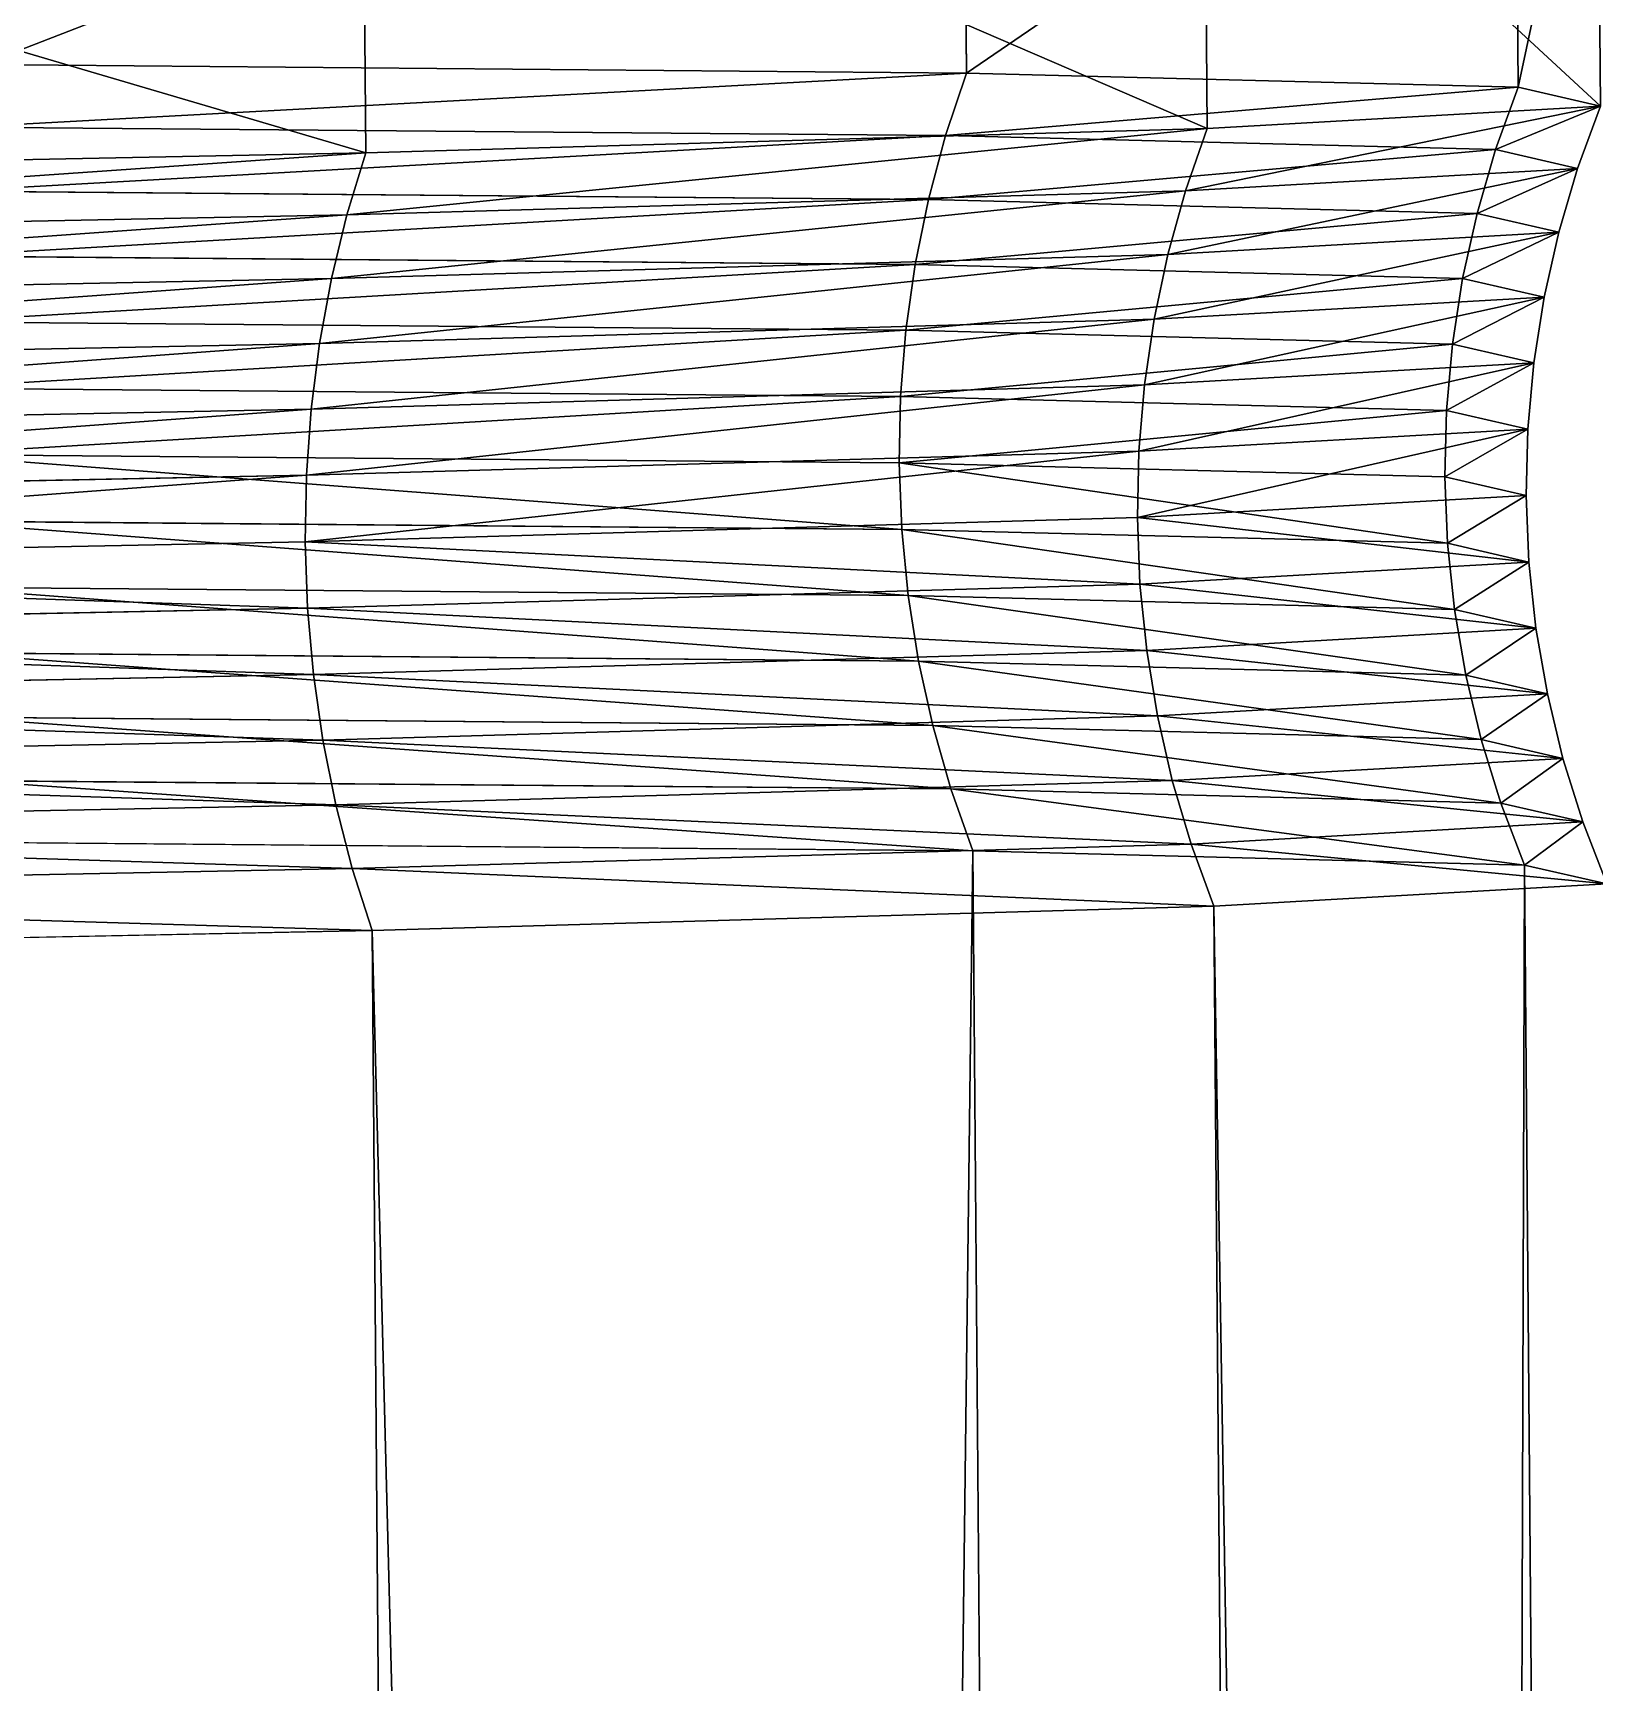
# Model space of a CAD drawing. Header units: millimetres. Extents: x 881.5 to 917.9, y -891.1 to -825.8.
# Drawn here: x 897.432 to 899.439, y -829.967 to -827.846 of the extents above; entities that cross this region are included whole.
import ezdxf

# ---------------------------------------------------------------- set-up
doc = ezdxf.new("R2010")
doc.units = ezdxf.units.MM
doc.layers.get('0').update_dxf_attribs({"true_color": 0xff5454})

msp = doc.modelspace()

# ---------------------------------------------------------------- linework, layer by layer
at = {"extrusion": (-0.008242, 0.999909, 0.010713)}
for p, q in [((898.6321, -827.8977, -3.1387), (898.628, -827.3978, -3.1334)), ((899.3416, -827.9159, -0.899), (899.3375, -827.4159, -0.8936)), ((898.9418, -827.9689, 3.7423), (898.9377, -827.4689, 3.7476)), ((897.8598, -828.0001, 5.8275), (897.8557, -827.5002, 5.8329)), ((898.6321, -827.8977, -3.1387), (897.3671, -827.8869, -5.1185)), ((898.6053, -827.978, -3.1267), (898.6321, -827.8977, -3.1387)), ((899.3416, -827.9159, -0.899), (898.6321, -827.8977, -3.1387)), ((899.3124, -827.9961, -0.8946), (899.3416, -827.9159, -0.899)), ((899.4472, -827.9401, 1.448), (899.3416, -827.9159, -0.899)), ((898.9418, -827.9689, 3.7423), (899.4472, -827.9401, 1.448)), ((899.4177, -828.0203, 1.4445), (899.4472, -827.9401, 1.448)), ((898.6053, -827.978, -3.1267), (897.3446, -827.9673, -5.0999)), ((897.8598, -828.0001, 5.8275), (898.9418, -827.9689, 3.7423)), ((898.5834, -828.0601, -3.117), (898.6053, -827.978, -3.1267)), ((899.3124, -827.9961, -0.8946), (898.6053, -827.978, -3.1267)), ((898.914, -828.049, 3.7311), (898.9418, -827.9689, 3.7423)), ((899.2886, -828.0782, -0.8911), (899.3124, -827.9961, -0.8946)), ((899.4177, -828.0203, 1.4445), (899.3124, -827.9961, -0.8946)), ((896.2749, -828.0318, 7.5616), (897.8598, -828.0001, 5.8275)), ((897.8357, -828.0801, 5.8093), (897.8598, -828.0001, 5.8275)), ((898.914, -828.049, 3.7311), (899.4177, -828.0203, 1.4445)), ((899.3936, -828.1023, 1.4415), (899.4177, -828.0203, 1.4445)), ((898.5834, -828.0601, -3.117), (897.3262, -828.0494, -5.0847)), ((897.8357, -828.0801, 5.8093), (898.914, -828.049, 3.7311)), ((898.5664, -828.1436, -3.1097), (898.5834, -828.0601, -3.117)), ((899.2886, -828.0782, -0.8911), (898.5834, -828.0601, -3.117)), ((898.8912, -828.1309, 3.7217), (898.914, -828.049, 3.7311)), ((896.2561, -828.1117, 7.5376), (897.8357, -828.0801, 5.8093)), ((897.8159, -828.1619, 5.7942), (897.8357, -828.0801, 5.8093)), ((899.27, -828.1616, -0.8886), (899.2886, -828.0782, -0.8911)), ((899.3936, -828.1023, 1.4415), (899.2886, -828.0782, -0.8911)), ((898.8912, -828.1309, 3.7217), (899.3936, -828.1023, 1.4415)), ((899.3748, -828.1857, 1.4389), (899.3936, -828.1023, 1.4415)), ((898.5664, -828.1436, -3.1097), (897.3119, -828.1329, -5.073)), ((897.8159, -828.1619, 5.7942), (898.8912, -828.1309, 3.7217)), ((898.5544, -828.2282, -3.1046), (898.5664, -828.1436, -3.1097)), ((899.27, -828.1616, -0.8886), (898.5664, -828.1436, -3.1097)), ((898.8736, -828.2142, 3.7142), (898.8912, -828.1309, 3.7217)), ((896.2407, -828.1934, 7.5176), (897.8159, -828.1619, 5.7942)), ((897.8006, -828.2452, 5.7821), (897.8159, -828.1619, 5.7942)), ((899.2569, -828.2461, -0.887), (899.27, -828.1616, -0.8886)), ((899.3748, -828.1857, 1.4389), (899.27, -828.1616, -0.8886)), ((898.8736, -828.2142, 3.7142), (899.3748, -828.1857, 1.4389)), ((899.3615, -828.2702, 1.4368), (899.3748, -828.1857, 1.4389)), ((898.5544, -828.2282, -3.1046), (897.3019, -828.2175, -5.0649)), ((897.8006, -828.2452, 5.7821), (898.8736, -828.2142, 3.7142)), ((898.5475, -828.3134, -3.102), (898.5544, -828.2282, -3.1046)), ((899.2569, -828.2461, -0.887), (898.5544, -828.2282, -3.1046)), ((898.8611, -828.2986, 3.7085), (898.8736, -828.2142, 3.7142)), ((896.2288, -828.2766, 7.5018), (897.8006, -828.2452, 5.7821)), ((897.7898, -828.3296, 5.7732), (897.8006, -828.2452, 5.7821)), ((899.2493, -828.3313, -0.8864), (899.2569, -828.2461, -0.887)), ((899.3615, -828.2702, 1.4368), (899.2569, -828.2461, -0.887)), ((898.8611, -828.2986, 3.7085), (899.3615, -828.2702, 1.4368)), ((899.3538, -828.3553, 1.4352), (899.3615, -828.2702, 1.4368)), ((898.5475, -828.3134, -3.102), (897.2962, -828.3027, -5.0604)), ((897.7898, -828.3296, 5.7732), (898.8611, -828.2986, 3.7085)), ((898.5457, -828.3989, -3.1017), (898.5475, -828.3134, -3.102)), ((899.2493, -828.3313, -0.8864), (898.5475, -828.3134, -3.102)), ((898.8539, -828.3838, 3.7047), (898.8611, -828.2986, 3.7085)), ((896.2205, -828.3609, 7.4902), (897.7898, -828.3296, 5.7732)), ((897.7836, -828.4147, 5.7674), (897.7898, -828.3296, 5.7732)), ((899.2473, -828.4168, -0.8869), (899.2493, -828.3313, -0.8864)), ((899.3538, -828.3553, 1.4352), (899.2493, -828.3313, -0.8864)), ((898.8539, -828.3838, 3.7047), (899.3538, -828.3553, 1.4352)), ((899.3517, -828.4408, 1.434), (899.3538, -828.3553, 1.4352)), ((898.5457, -828.3989, -3.1017), (897.2947, -828.3882, -5.0595)), ((897.7836, -828.4147, 5.7674), (898.8539, -828.3838, 3.7047)), ((899.2473, -828.4168, -0.8869), (898.5457, -828.3989, -3.1017)), ((898.5489, -828.4843, -3.1038), (898.5457, -828.3989, -3.1017)), ((898.8519, -828.4692, 3.7028), (898.8539, -828.3838, 3.7047)), ((896.2158, -828.446, 7.4828), (897.7836, -828.4147, 5.7674)), ((897.782, -828.5002, 5.7649), (897.7836, -828.4147, 5.7674)), ((899.3517, -828.4408, 1.434), (899.2473, -828.4168, -0.8869)), ((899.2507, -828.5022, -0.8883), (899.2473, -828.4168, -0.8869)), ((898.8519, -828.4692, 3.7028), (899.3517, -828.4408, 1.434)), ((899.3552, -828.5263, 1.4333), (899.3517, -828.4408, 1.434)), ((898.5489, -828.4843, -3.1038), (897.2976, -828.4736, -5.0622)), ((897.782, -828.5002, 5.7649), (898.8519, -828.4692, 3.7028)), ((899.2507, -828.5022, -0.8883), (898.5489, -828.4843, -3.1038)), ((898.5572, -828.5693, -3.1083), (898.5489, -828.4843, -3.1038)), ((898.8553, -828.5547, 3.7029), (898.8519, -828.4692, 3.7028)), ((896.2147, -828.5314, 7.4797), (897.782, -828.5002, 5.7649)), ((897.785, -828.5856, 5.7656), (897.782, -828.5002, 5.7649)), ((899.3552, -828.5263, 1.4333), (899.2507, -828.5022, -0.8883)), ((899.2597, -828.5873, -0.8907), (899.2507, -828.5022, -0.8883)), ((898.8553, -828.5547, 3.7029), (899.3552, -828.5263, 1.4333)), ((899.3643, -828.6113, 1.4332), (899.3552, -828.5263, 1.4333)), ((898.5572, -828.5693, -3.1083), (897.3047, -828.5586, -5.0686)), ((897.785, -828.5856, 5.7656), (898.8553, -828.5547, 3.7029)), ((899.2597, -828.5873, -0.8907), (898.5572, -828.5693, -3.1083)), ((898.5706, -828.6535, -3.1151), (898.5572, -828.5693, -3.1083)), ((898.8639, -828.6398, 3.7048), (898.8553, -828.5547, 3.7029)), ((896.2172, -828.6169, 7.481), (897.785, -828.5856, 5.7656)), ((897.7926, -828.6707, 5.7695), (897.785, -828.5856, 5.7656)), ((899.3643, -828.6113, 1.4332), (899.2597, -828.5873, -0.8907)), ((899.2742, -828.6715, -0.894), (899.2597, -828.5873, -0.8907)), ((898.8639, -828.6398, 3.7048), (899.3643, -828.6113, 1.4332)), ((899.379, -828.6956, 1.4335), (899.3643, -828.6113, 1.4332)), ((898.5706, -828.6535, -3.1151), (897.3161, -828.6428, -5.0785)), ((897.7926, -828.6707, 5.7695), (898.8639, -828.6398, 3.7048)), ((899.2742, -828.6715, -0.894), (898.5706, -828.6535, -3.1151)), ((898.589, -828.7365, -3.1243), (898.5706, -828.6535, -3.1151)), ((898.8778, -828.7241, 3.7087), (898.8639, -828.6398, 3.7048)), ((896.2233, -828.702, 7.4865), (897.7926, -828.6707, 5.7695)), ((897.8048, -828.7551, 5.7766), (897.7926, -828.6707, 5.7695)), ((899.379, -828.6956, 1.4335), (899.2742, -828.6715, -0.894)), ((899.2941, -828.7545, -0.8983), (899.2742, -828.6715, -0.894)), ((898.8778, -828.7241, 3.7087), (899.379, -828.6956, 1.4335)), ((899.3991, -828.7787, 1.4342), (899.379, -828.6956, 1.4335)), ((898.589, -828.7365, -3.1243), (897.3317, -828.7258, -5.092)), ((897.8048, -828.7551, 5.7766), (898.8778, -828.7241, 3.7087)), ((899.2941, -828.7545, -0.8983), (898.589, -828.7365, -3.1243)), ((898.6123, -828.818, -3.1357), (898.589, -828.7365, -3.1243)), ((898.8968, -828.8072, 3.7145), (898.8778, -828.7241, 3.7087)), ((896.233, -828.7864, 7.4963), (897.8048, -828.7551, 5.7766)), ((897.8214, -828.8383, 5.7869), (897.8048, -828.7551, 5.7766)), ((899.3991, -828.7787, 1.4342), (899.2941, -828.7545, -0.8983)), ((899.3194, -828.8361, -0.9036), (899.2941, -828.7545, -0.8983)), ((898.8968, -828.8072, 3.7145), (899.3991, -828.7787, 1.4342)), ((899.4247, -828.8603, 1.4355), (899.3991, -828.7787, 1.4342)), ((898.6123, -828.818, -3.1357), (897.3515, -828.8073, -5.1089)), ((897.8214, -828.8383, 5.7869), (898.8968, -828.8072, 3.7145)), ((899.3194, -828.8361, -0.9036), (898.6123, -828.818, -3.1357)), ((898.6403, -828.8976, -3.1494), (898.6123, -828.818, -3.1357)), ((898.921, -828.8889, 3.7221), (898.8968, -828.8072, 3.7145)), ((896.2463, -828.8698, 7.5104), (897.8214, -828.8383, 5.7869)), ((897.8426, -828.9201, 5.8003), (897.8214, -828.8383, 5.7869)), ((899.4247, -828.8603, 1.4355), (899.3194, -828.8361, -0.9036)), ((899.3498, -828.9158, -0.9097), (899.3194, -828.8361, -0.9036)), ((898.921, -828.8889, 3.7221), (899.4247, -828.8603, 1.4355)), ((899.4555, -828.94, 1.4373), (899.4247, -828.8603, 1.4355)), ((897.3753, -828.8868, -5.1292), (898.6403, -828.8976, -3.1494)), ((897.8426, -828.9201, 5.8003), (898.921, -828.8889, 3.7221)), ((898.9501, -828.9688, 3.7315), (898.921, -828.8889, 3.7221)), ((899.1514, -890.892, -3.8136), (898.6403, -828.8976, -3.1494)), ((898.6403, -828.8976, -3.1494), (899.3498, -828.9158, -0.9097)), ((896.263, -828.9516, 7.5286), (897.8426, -828.9201, 5.8003)), ((897.8681, -829, 5.8168), (897.8426, -828.9201, 5.8003)), ((899.8609, -890.9101, -1.5739), (899.3498, -828.9158, -0.9097)), ((899.3498, -828.9158, -0.9097), (899.4555, -828.94, 1.4373)), ((899.4555, -828.94, 1.4373), (898.9501, -828.9688, 3.7315)), ((898.9501, -828.9688, 3.7315), (897.8681, -829, 5.8168)), ((899.4611, -890.9631, 3.0673), (898.9501, -828.9688, 3.7315)), ((897.8681, -829, 5.8168), (896.2832, -829.0317, 7.5509)), ((898.3791, -890.9944, 5.1526), (897.8681, -829, 5.8168))]:
    msp.add_line(p, q, dxfattribs=at)

# ---------------------------------------------------------------- meshes
at = {"color": 160, "true_color": 0x3232ff}
mesh = msp.add_polyface(dxfattribs=at)
corners = [(897.3671, -827.8869, -5.1185), (898.628, -827.3978, -3.1334), (898.6321, -827.8977, -3.1387), (897.363, -827.387, -5.1132)]
mesh.append_faces([[corners[k] for k in face] for face in [(0, 1, 2), (1, 0, 3)]], dxfattribs={"vtx0": -1, "color": 160})
mesh = msp.add_polyface(dxfattribs=at)
corners = [(898.6321, -827.8977, -3.1387), (899.3375, -827.4159, -0.8936), (899.3416, -827.9159, -0.899), (898.628, -827.3978, -3.1334)]
mesh.append_faces([[corners[k] for k in face] for face in [(0, 1, 2), (1, 0, 3)]], dxfattribs={"vtx0": -1, "color": 160})
mesh = msp.add_polyface(dxfattribs=at)
corners = [(899.3416, -827.9159, -0.899), (899.4431, -827.4402, 1.4533), (899.4472, -827.9401, 1.448), (899.3375, -827.4159, -0.8936)]
mesh.append_faces([[corners[k] for k in face] for face in [(0, 1, 2), (1, 0, 3)]], dxfattribs={"vtx0": -1, "color": 160})
mesh = msp.add_polyface(dxfattribs=at)
corners = [(899.4472, -827.9401, 1.448), (898.9377, -827.4689, 3.7476), (898.9418, -827.9689, 3.7423), (899.4431, -827.4402, 1.4533)]
mesh.append_faces([[corners[k] for k in face] for face in [(0, 1, 2), (1, 0, 3)]], dxfattribs={"vtx0": -1, "color": 160})
mesh = msp.add_polyface(dxfattribs=at)
corners = [(898.9418, -827.9689, 3.7423), (897.8557, -827.5002, 5.8329), (897.8598, -828.0001, 5.8275), (898.9377, -827.4689, 3.7476)]
mesh.append_faces([[corners[k] for k in face] for face in [(0, 1, 2), (1, 0, 3)]], dxfattribs={"vtx0": -1, "color": 160})
mesh = msp.add_polyface(dxfattribs=at)
corners = [(897.8598, -828.0001, 5.8275), (896.2708, -827.5318, 7.567), (896.2749, -828.0318, 7.5616), (897.8557, -827.5002, 5.8329)]
mesh.append_faces([[corners[k] for k in face] for face in [(0, 1, 2), (1, 0, 3)]], dxfattribs={"vtx0": -1, "color": 160})
mesh = msp.add_polyface(dxfattribs=at)
corners = [(897.3446, -827.9673, -5.0999), (898.6321, -827.8977, -3.1387), (898.6053, -827.978, -3.1267), (897.3671, -827.8869, -5.1185)]
mesh.append_faces([[corners[k] for k in face] for face in [(0, 1, 2), (1, 0, 3)]], dxfattribs={"vtx0": -1, "color": 160})
mesh = msp.add_polyface(dxfattribs=at)
corners = [(898.6053, -827.978, -3.1267), (899.3416, -827.9159, -0.899), (899.3124, -827.9961, -0.8946), (898.6321, -827.8977, -3.1387)]
mesh.append_faces([[corners[k] for k in face] for face in [(0, 1, 2), (1, 0, 3)]], dxfattribs={"vtx0": -1, "color": 160})
mesh = msp.add_polyface(dxfattribs=at)
corners = [(899.3124, -827.9961, -0.8946), (899.4472, -827.9401, 1.448), (899.4177, -828.0203, 1.4445), (899.3416, -827.9159, -0.899)]
mesh.append_faces([[corners[k] for k in face] for face in [(0, 1, 2), (1, 0, 3)]], dxfattribs={"vtx0": -1, "color": 160})
mesh = msp.add_polyface(dxfattribs=at)
corners = [(898.914, -828.049, 3.7311), (899.4472, -827.9401, 1.448), (898.9418, -827.9689, 3.7423), (899.4177, -828.0203, 1.4445)]
mesh.append_faces([[corners[k] for k in face] for face in [(0, 1, 2), (1, 0, 3)]], dxfattribs={"vtx0": -1, "color": 160})
mesh = msp.add_polyface(dxfattribs=at)
corners = [(897.3262, -828.0494, -5.0847), (898.6053, -827.978, -3.1267), (898.5834, -828.0601, -3.117), (897.3446, -827.9673, -5.0999)]
mesh.append_faces([[corners[k] for k in face] for face in [(0, 1, 2), (1, 0, 3)]], dxfattribs={"vtx0": -1, "color": 160})
mesh = msp.add_polyface(dxfattribs=at)
corners = [(897.8357, -828.0801, 5.8093), (898.9418, -827.9689, 3.7423), (897.8598, -828.0001, 5.8275), (898.914, -828.049, 3.7311)]
mesh.append_faces([[corners[k] for k in face] for face in [(0, 1, 2), (1, 0, 3)]], dxfattribs={"vtx0": -1, "color": 160})
mesh = msp.add_polyface(dxfattribs=at)
corners = [(898.5834, -828.0601, -3.117), (899.3124, -827.9961, -0.8946), (899.2886, -828.0782, -0.8911), (898.6053, -827.978, -3.1267)]
mesh.append_faces([[corners[k] for k in face] for face in [(0, 1, 2), (1, 0, 3)]], dxfattribs={"vtx0": -1, "color": 160})
mesh = msp.add_polyface(dxfattribs=at)
corners = [(899.2886, -828.0782, -0.8911), (899.4177, -828.0203, 1.4445), (899.3936, -828.1023, 1.4415), (899.3124, -827.9961, -0.8946)]
mesh.append_faces([[corners[k] for k in face] for face in [(0, 1, 2), (1, 0, 3)]], dxfattribs={"vtx0": -1, "color": 160})
mesh = msp.add_polyface(dxfattribs=at)
corners = [(896.2561, -828.1117, 7.5376), (897.8598, -828.0001, 5.8275), (896.2749, -828.0318, 7.5616), (897.8357, -828.0801, 5.8093)]
mesh.append_faces([[corners[k] for k in face] for face in [(0, 1, 2), (1, 0, 3)]], dxfattribs={"vtx0": -1, "color": 160})
mesh = msp.add_polyface(dxfattribs=at)
corners = [(898.8912, -828.1309, 3.7217), (899.4177, -828.0203, 1.4445), (898.914, -828.049, 3.7311), (899.3936, -828.1023, 1.4415)]
mesh.append_faces([[corners[k] for k in face] for face in [(0, 1, 2), (1, 0, 3)]], dxfattribs={"vtx0": -1, "color": 160})
mesh = msp.add_polyface(dxfattribs=at)
corners = [(897.3119, -828.1329, -5.073), (898.5834, -828.0601, -3.117), (898.5664, -828.1436, -3.1097), (897.3262, -828.0494, -5.0847)]
mesh.append_faces([[corners[k] for k in face] for face in [(0, 1, 2), (1, 0, 3)]], dxfattribs={"vtx0": -1, "color": 160})
mesh = msp.add_polyface(dxfattribs=at)
corners = [(897.8159, -828.1619, 5.7942), (898.914, -828.049, 3.7311), (897.8357, -828.0801, 5.8093), (898.8912, -828.1309, 3.7217)]
mesh.append_faces([[corners[k] for k in face] for face in [(0, 1, 2), (1, 0, 3)]], dxfattribs={"vtx0": -1, "color": 160})
mesh = msp.add_polyface(dxfattribs=at)
corners = [(898.5664, -828.1436, -3.1097), (899.2886, -828.0782, -0.8911), (899.27, -828.1616, -0.8886), (898.5834, -828.0601, -3.117)]
mesh.append_faces([[corners[k] for k in face] for face in [(0, 1, 2), (1, 0, 3)]], dxfattribs={"vtx0": -1, "color": 160})
mesh = msp.add_polyface(dxfattribs=at)
corners = [(896.2407, -828.1934, 7.5176), (897.8357, -828.0801, 5.8093), (896.2561, -828.1117, 7.5376), (897.8159, -828.1619, 5.7942)]
mesh.append_faces([[corners[k] for k in face] for face in [(0, 1, 2), (1, 0, 3)]], dxfattribs={"vtx0": -1, "color": 160})
mesh = msp.add_polyface(dxfattribs=at)
corners = [(899.27, -828.1616, -0.8886), (899.3936, -828.1023, 1.4415), (899.3748, -828.1857, 1.4389), (899.2886, -828.0782, -0.8911)]
mesh.append_faces([[corners[k] for k in face] for face in [(0, 1, 2), (1, 0, 3)]], dxfattribs={"vtx0": -1, "color": 160})
mesh = msp.add_polyface(dxfattribs=at)
corners = [(898.8736, -828.2142, 3.7142), (899.3936, -828.1023, 1.4415), (898.8912, -828.1309, 3.7217), (899.3748, -828.1857, 1.4389)]
mesh.append_faces([[corners[k] for k in face] for face in [(0, 1, 2), (1, 0, 3)]], dxfattribs={"vtx0": -1, "color": 160})
mesh = msp.add_polyface(dxfattribs=at)
corners = [(897.3019, -828.2175, -5.0649), (898.5664, -828.1436, -3.1097), (898.5544, -828.2282, -3.1046), (897.3119, -828.1329, -5.073)]
mesh.append_faces([[corners[k] for k in face] for face in [(0, 1, 2), (1, 0, 3)]], dxfattribs={"vtx0": -1, "color": 160})
mesh = msp.add_polyface(dxfattribs=at)
corners = [(897.8006, -828.2452, 5.7821), (898.8912, -828.1309, 3.7217), (897.8159, -828.1619, 5.7942), (898.8736, -828.2142, 3.7142)]
mesh.append_faces([[corners[k] for k in face] for face in [(0, 1, 2), (1, 0, 3)]], dxfattribs={"vtx0": -1, "color": 160})
mesh = msp.add_polyface(dxfattribs=at)
corners = [(898.5544, -828.2282, -3.1046), (899.27, -828.1616, -0.8886), (899.2569, -828.2461, -0.887), (898.5664, -828.1436, -3.1097)]
mesh.append_faces([[corners[k] for k in face] for face in [(0, 1, 2), (1, 0, 3)]], dxfattribs={"vtx0": -1, "color": 160})
mesh = msp.add_polyface(dxfattribs=at)
corners = [(896.2288, -828.2766, 7.5018), (897.8159, -828.1619, 5.7942), (896.2407, -828.1934, 7.5176), (897.8006, -828.2452, 5.7821)]
mesh.append_faces([[corners[k] for k in face] for face in [(0, 1, 2), (1, 0, 3)]], dxfattribs={"vtx0": -1, "color": 160})
mesh = msp.add_polyface(dxfattribs=at)
corners = [(899.2569, -828.2461, -0.887), (899.3748, -828.1857, 1.4389), (899.3615, -828.2702, 1.4368), (899.27, -828.1616, -0.8886)]
mesh.append_faces([[corners[k] for k in face] for face in [(0, 1, 2), (1, 0, 3)]], dxfattribs={"vtx0": -1, "color": 160})
mesh = msp.add_polyface(dxfattribs=at)
corners = [(898.8611, -828.2986, 3.7085), (899.3748, -828.1857, 1.4389), (898.8736, -828.2142, 3.7142), (899.3615, -828.2702, 1.4368)]
mesh.append_faces([[corners[k] for k in face] for face in [(0, 1, 2), (1, 0, 3)]], dxfattribs={"vtx0": -1, "color": 160})
mesh = msp.add_polyface(dxfattribs=at)
corners = [(897.2962, -828.3027, -5.0604), (898.5544, -828.2282, -3.1046), (898.5475, -828.3134, -3.102), (897.3019, -828.2175, -5.0649)]
mesh.append_faces([[corners[k] for k in face] for face in [(0, 1, 2), (1, 0, 3)]], dxfattribs={"vtx0": -1, "color": 160})
mesh = msp.add_polyface(dxfattribs=at)
corners = [(897.7898, -828.3296, 5.7732), (898.8736, -828.2142, 3.7142), (897.8006, -828.2452, 5.7821), (898.8611, -828.2986, 3.7085)]
mesh.append_faces([[corners[k] for k in face] for face in [(0, 1, 2), (1, 0, 3)]], dxfattribs={"vtx0": -1, "color": 160})
mesh = msp.add_polyface(dxfattribs=at)
corners = [(898.5475, -828.3134, -3.102), (899.2569, -828.2461, -0.887), (899.2493, -828.3313, -0.8864), (898.5544, -828.2282, -3.1046)]
mesh.append_faces([[corners[k] for k in face] for face in [(0, 1, 2), (1, 0, 3)]], dxfattribs={"vtx0": -1, "color": 160})
mesh = msp.add_polyface(dxfattribs=at)
corners = [(896.2205, -828.3609, 7.4902), (897.8006, -828.2452, 5.7821), (896.2288, -828.2766, 7.5018), (897.7898, -828.3296, 5.7732)]
mesh.append_faces([[corners[k] for k in face] for face in [(0, 1, 2), (1, 0, 3)]], dxfattribs={"vtx0": -1, "color": 160})
mesh = msp.add_polyface(dxfattribs=at)
corners = [(899.2493, -828.3313, -0.8864), (899.3615, -828.2702, 1.4368), (899.3538, -828.3553, 1.4352), (899.2569, -828.2461, -0.887)]
mesh.append_faces([[corners[k] for k in face] for face in [(0, 1, 2), (1, 0, 3)]], dxfattribs={"vtx0": -1, "color": 160})
mesh = msp.add_polyface(dxfattribs=at)
corners = [(898.8539, -828.3838, 3.7047), (899.3615, -828.2702, 1.4368), (898.8611, -828.2986, 3.7085), (899.3538, -828.3553, 1.4352)]
mesh.append_faces([[corners[k] for k in face] for face in [(0, 1, 2), (1, 0, 3)]], dxfattribs={"vtx0": -1, "color": 160})
mesh = msp.add_polyface(dxfattribs=at)
corners = [(897.2947, -828.3882, -5.0595), (898.5475, -828.3134, -3.102), (898.5457, -828.3989, -3.1017), (897.2962, -828.3027, -5.0604)]
mesh.append_faces([[corners[k] for k in face] for face in [(0, 1, 2), (1, 0, 3)]], dxfattribs={"vtx0": -1, "color": 160})
mesh = msp.add_polyface(dxfattribs=at)
corners = [(897.7836, -828.4147, 5.7674), (898.8611, -828.2986, 3.7085), (897.7898, -828.3296, 5.7732), (898.8539, -828.3838, 3.7047)]
mesh.append_faces([[corners[k] for k in face] for face in [(0, 1, 2), (1, 0, 3)]], dxfattribs={"vtx0": -1, "color": 160})
mesh = msp.add_polyface(dxfattribs=at)
corners = [(898.5457, -828.3989, -3.1017), (899.2493, -828.3313, -0.8864), (899.2473, -828.4168, -0.8869), (898.5475, -828.3134, -3.102)]
mesh.append_faces([[corners[k] for k in face] for face in [(0, 1, 2), (1, 0, 3)]], dxfattribs={"vtx0": -1, "color": 160})
mesh = msp.add_polyface(dxfattribs=at)
corners = [(896.2158, -828.446, 7.4828), (897.7898, -828.3296, 5.7732), (896.2205, -828.3609, 7.4902), (897.7836, -828.4147, 5.7674)]
mesh.append_faces([[corners[k] for k in face] for face in [(0, 1, 2), (1, 0, 3)]], dxfattribs={"vtx0": -1, "color": 160})
mesh = msp.add_polyface(dxfattribs=at)
corners = [(899.2473, -828.4168, -0.8869), (899.3538, -828.3553, 1.4352), (899.3517, -828.4408, 1.434), (899.2493, -828.3313, -0.8864)]
mesh.append_faces([[corners[k] for k in face] for face in [(0, 1, 2), (1, 0, 3)]], dxfattribs={"vtx0": -1, "color": 160})
mesh = msp.add_polyface(dxfattribs=at)
corners = [(898.8519, -828.4692, 3.7028), (899.3538, -828.3553, 1.4352), (898.8539, -828.3838, 3.7047), (899.3517, -828.4408, 1.434)]
mesh.append_faces([[corners[k] for k in face] for face in [(0, 1, 2), (1, 0, 3)]], dxfattribs={"vtx0": -1, "color": 160})
mesh = msp.add_polyface(dxfattribs=at)
corners = [(898.5489, -828.4843, -3.1038), (897.2947, -828.3882, -5.0595), (898.5457, -828.3989, -3.1017), (897.2976, -828.4736, -5.0622)]
mesh.append_faces([[corners[k] for k in face] for face in [(0, 1, 2), (1, 0, 3)]], dxfattribs={"vtx0": -1, "color": 160})
mesh = msp.add_polyface(dxfattribs=at)
corners = [(897.782, -828.5002, 5.7649), (898.8539, -828.3838, 3.7047), (897.7836, -828.4147, 5.7674), (898.8519, -828.4692, 3.7028)]
mesh.append_faces([[corners[k] for k in face] for face in [(0, 1, 2), (1, 0, 3)]], dxfattribs={"vtx0": -1, "color": 160})
mesh = msp.add_polyface(dxfattribs=at)
corners = [(899.2507, -828.5022, -0.8883), (898.5457, -828.3989, -3.1017), (899.2473, -828.4168, -0.8869), (898.5489, -828.4843, -3.1038)]
mesh.append_faces([[corners[k] for k in face] for face in [(0, 1, 2), (1, 0, 3)]], dxfattribs={"vtx0": -1, "color": 160})
mesh = msp.add_polyface(dxfattribs=at)
corners = [(896.2147, -828.5314, 7.4797), (897.7836, -828.4147, 5.7674), (896.2158, -828.446, 7.4828), (897.782, -828.5002, 5.7649)]
mesh.append_faces([[corners[k] for k in face] for face in [(0, 1, 2), (1, 0, 3)]], dxfattribs={"vtx0": -1, "color": 160})
mesh = msp.add_polyface(dxfattribs=at)
corners = [(899.2507, -828.5022, -0.8883), (899.3517, -828.4408, 1.434), (899.3552, -828.5263, 1.4333), (899.2473, -828.4168, -0.8869)]
mesh.append_faces([[corners[k] for k in face] for face in [(0, 1, 2), (1, 0, 3)]], dxfattribs={"vtx0": -1, "color": 160})
mesh = msp.add_polyface(dxfattribs=at)
corners = [(899.3552, -828.5263, 1.4333), (898.8519, -828.4692, 3.7028), (898.8553, -828.5547, 3.7029), (899.3517, -828.4408, 1.434)]
mesh.append_faces([[corners[k] for k in face] for face in [(0, 1, 2), (1, 0, 3)]], dxfattribs={"vtx0": -1, "color": 160})
mesh = msp.add_polyface(dxfattribs=at)
corners = [(898.5572, -828.5693, -3.1083), (897.2976, -828.4736, -5.0622), (898.5489, -828.4843, -3.1038), (897.3047, -828.5586, -5.0686)]
mesh.append_faces([[corners[k] for k in face] for face in [(0, 1, 2), (1, 0, 3)]], dxfattribs={"vtx0": -1, "color": 160})
mesh = msp.add_polyface(dxfattribs=at)
corners = [(898.8553, -828.5547, 3.7029), (897.782, -828.5002, 5.7649), (897.785, -828.5856, 5.7656), (898.8519, -828.4692, 3.7028)]
mesh.append_faces([[corners[k] for k in face] for face in [(0, 1, 2), (1, 0, 3)]], dxfattribs={"vtx0": -1, "color": 160})
mesh = msp.add_polyface(dxfattribs=at)
corners = [(899.2597, -828.5873, -0.8907), (898.5489, -828.4843, -3.1038), (899.2507, -828.5022, -0.8883), (898.5572, -828.5693, -3.1083)]
mesh.append_faces([[corners[k] for k in face] for face in [(0, 1, 2), (1, 0, 3)]], dxfattribs={"vtx0": -1, "color": 160})
mesh = msp.add_polyface(dxfattribs=at)
corners = [(897.785, -828.5856, 5.7656), (896.2147, -828.5314, 7.4797), (896.2172, -828.6169, 7.481), (897.782, -828.5002, 5.7649)]
mesh.append_faces([[corners[k] for k in face] for face in [(0, 1, 2), (1, 0, 3)]], dxfattribs={"vtx0": -1, "color": 160})
mesh = msp.add_polyface(dxfattribs=at)
corners = [(899.2597, -828.5873, -0.8907), (899.3552, -828.5263, 1.4333), (899.3643, -828.6113, 1.4332), (899.2507, -828.5022, -0.8883)]
mesh.append_faces([[corners[k] for k in face] for face in [(0, 1, 2), (1, 0, 3)]], dxfattribs={"vtx0": -1, "color": 160})
mesh = msp.add_polyface(dxfattribs=at)
corners = [(899.3643, -828.6113, 1.4332), (898.8553, -828.5547, 3.7029), (898.8639, -828.6398, 3.7048), (899.3552, -828.5263, 1.4333)]
mesh.append_faces([[corners[k] for k in face] for face in [(0, 1, 2), (1, 0, 3)]], dxfattribs={"vtx0": -1, "color": 160})
mesh = msp.add_polyface(dxfattribs=at)
corners = [(898.5706, -828.6535, -3.1151), (897.3047, -828.5586, -5.0686), (898.5572, -828.5693, -3.1083), (897.3161, -828.6428, -5.0785)]
mesh.append_faces([[corners[k] for k in face] for face in [(0, 1, 2), (1, 0, 3)]], dxfattribs={"vtx0": -1, "color": 160})
mesh = msp.add_polyface(dxfattribs=at)
corners = [(898.8639, -828.6398, 3.7048), (897.785, -828.5856, 5.7656), (897.7926, -828.6707, 5.7695), (898.8553, -828.5547, 3.7029)]
mesh.append_faces([[corners[k] for k in face] for face in [(0, 1, 2), (1, 0, 3)]], dxfattribs={"vtx0": -1, "color": 160})
mesh = msp.add_polyface(dxfattribs=at)
corners = [(899.2742, -828.6715, -0.894), (898.5572, -828.5693, -3.1083), (899.2597, -828.5873, -0.8907), (898.5706, -828.6535, -3.1151)]
mesh.append_faces([[corners[k] for k in face] for face in [(0, 1, 2), (1, 0, 3)]], dxfattribs={"vtx0": -1, "color": 160})
mesh = msp.add_polyface(dxfattribs=at)
corners = [(897.7926, -828.6707, 5.7695), (896.2172, -828.6169, 7.481), (896.2233, -828.702, 7.4865), (897.785, -828.5856, 5.7656)]
mesh.append_faces([[corners[k] for k in face] for face in [(0, 1, 2), (1, 0, 3)]], dxfattribs={"vtx0": -1, "color": 160})
mesh = msp.add_polyface(dxfattribs=at)
corners = [(899.2742, -828.6715, -0.894), (899.3643, -828.6113, 1.4332), (899.379, -828.6956, 1.4335), (899.2597, -828.5873, -0.8907)]
mesh.append_faces([[corners[k] for k in face] for face in [(0, 1, 2), (1, 0, 3)]], dxfattribs={"vtx0": -1, "color": 160})
mesh = msp.add_polyface(dxfattribs=at)
corners = [(899.379, -828.6956, 1.4335), (898.8639, -828.6398, 3.7048), (898.8778, -828.7241, 3.7087), (899.3643, -828.6113, 1.4332)]
mesh.append_faces([[corners[k] for k in face] for face in [(0, 1, 2), (1, 0, 3)]], dxfattribs={"vtx0": -1, "color": 160})
mesh = msp.add_polyface(dxfattribs=at)
corners = [(898.589, -828.7365, -3.1243), (897.3161, -828.6428, -5.0785), (898.5706, -828.6535, -3.1151), (897.3317, -828.7258, -5.092)]
mesh.append_faces([[corners[k] for k in face] for face in [(0, 1, 2), (1, 0, 3)]], dxfattribs={"vtx0": -1, "color": 160})
mesh = msp.add_polyface(dxfattribs=at)
corners = [(898.8778, -828.7241, 3.7087), (897.7926, -828.6707, 5.7695), (897.8048, -828.7551, 5.7766), (898.8639, -828.6398, 3.7048)]
mesh.append_faces([[corners[k] for k in face] for face in [(0, 1, 2), (1, 0, 3)]], dxfattribs={"vtx0": -1, "color": 160})
mesh = msp.add_polyface(dxfattribs=at)
corners = [(899.2941, -828.7545, -0.8983), (898.5706, -828.6535, -3.1151), (899.2742, -828.6715, -0.894), (898.589, -828.7365, -3.1243)]
mesh.append_faces([[corners[k] for k in face] for face in [(0, 1, 2), (1, 0, 3)]], dxfattribs={"vtx0": -1, "color": 160})
mesh = msp.add_polyface(dxfattribs=at)
corners = [(897.8048, -828.7551, 5.7766), (896.2233, -828.702, 7.4865), (896.233, -828.7864, 7.4963), (897.7926, -828.6707, 5.7695)]
mesh.append_faces([[corners[k] for k in face] for face in [(0, 1, 2), (1, 0, 3)]], dxfattribs={"vtx0": -1, "color": 160})
mesh = msp.add_polyface(dxfattribs=at)
corners = [(899.2941, -828.7545, -0.8983), (899.379, -828.6956, 1.4335), (899.3991, -828.7787, 1.4342), (899.2742, -828.6715, -0.894)]
mesh.append_faces([[corners[k] for k in face] for face in [(0, 1, 2), (1, 0, 3)]], dxfattribs={"vtx0": -1, "color": 160})
mesh = msp.add_polyface(dxfattribs=at)
corners = [(899.3991, -828.7787, 1.4342), (898.8778, -828.7241, 3.7087), (898.8968, -828.8072, 3.7145), (899.379, -828.6956, 1.4335)]
mesh.append_faces([[corners[k] for k in face] for face in [(0, 1, 2), (1, 0, 3)]], dxfattribs={"vtx0": -1, "color": 160})
mesh = msp.add_polyface(dxfattribs=at)
corners = [(898.6123, -828.818, -3.1357), (897.3317, -828.7258, -5.092), (898.589, -828.7365, -3.1243), (897.3515, -828.8073, -5.1089)]
mesh.append_faces([[corners[k] for k in face] for face in [(0, 1, 2), (1, 0, 3)]], dxfattribs={"vtx0": -1, "color": 160})
mesh = msp.add_polyface(dxfattribs=at)
corners = [(898.8968, -828.8072, 3.7145), (897.8048, -828.7551, 5.7766), (897.8214, -828.8383, 5.7869), (898.8778, -828.7241, 3.7087)]
mesh.append_faces([[corners[k] for k in face] for face in [(0, 1, 2), (1, 0, 3)]], dxfattribs={"vtx0": -1, "color": 160})
mesh = msp.add_polyface(dxfattribs=at)
corners = [(899.3194, -828.8361, -0.9036), (898.589, -828.7365, -3.1243), (899.2941, -828.7545, -0.8983), (898.6123, -828.818, -3.1357)]
mesh.append_faces([[corners[k] for k in face] for face in [(0, 1, 2), (1, 0, 3)]], dxfattribs={"vtx0": -1, "color": 160})
mesh = msp.add_polyface(dxfattribs=at)
corners = [(897.8214, -828.8383, 5.7869), (896.233, -828.7864, 7.4963), (896.2463, -828.8698, 7.5104), (897.8048, -828.7551, 5.7766)]
mesh.append_faces([[corners[k] for k in face] for face in [(0, 1, 2), (1, 0, 3)]], dxfattribs={"vtx0": -1, "color": 160})
mesh = msp.add_polyface(dxfattribs=at)
corners = [(899.3194, -828.8361, -0.9036), (899.3991, -828.7787, 1.4342), (899.4247, -828.8603, 1.4355), (899.2941, -828.7545, -0.8983)]
mesh.append_faces([[corners[k] for k in face] for face in [(0, 1, 2), (1, 0, 3)]], dxfattribs={"vtx0": -1, "color": 160})
mesh = msp.add_polyface(dxfattribs=at)
corners = [(899.4247, -828.8603, 1.4355), (898.8968, -828.8072, 3.7145), (898.921, -828.8889, 3.7221), (899.3991, -828.7787, 1.4342)]
mesh.append_faces([[corners[k] for k in face] for face in [(0, 1, 2), (1, 0, 3)]], dxfattribs={"vtx0": -1, "color": 160})
mesh = msp.add_polyface(dxfattribs=at)
corners = [(898.6403, -828.8976, -3.1494), (897.3515, -828.8073, -5.1089), (898.6123, -828.818, -3.1357), (897.3753, -828.8868, -5.1292)]
mesh.append_faces([[corners[k] for k in face] for face in [(0, 1, 2), (1, 0, 3)]], dxfattribs={"vtx0": -1, "color": 160})
mesh = msp.add_polyface(dxfattribs=at)
corners = [(898.921, -828.8889, 3.7221), (897.8214, -828.8383, 5.7869), (897.8426, -828.9201, 5.8003), (898.8968, -828.8072, 3.7145)]
mesh.append_faces([[corners[k] for k in face] for face in [(0, 1, 2), (1, 0, 3)]], dxfattribs={"vtx0": -1, "color": 160})
mesh = msp.add_polyface(dxfattribs=at)
corners = [(899.3498, -828.9158, -0.9097), (898.6123, -828.818, -3.1357), (899.3194, -828.8361, -0.9036), (898.6403, -828.8976, -3.1494)]
mesh.append_faces([[corners[k] for k in face] for face in [(0, 1, 2), (1, 0, 3)]], dxfattribs={"vtx0": -1, "color": 160})
mesh = msp.add_polyface(dxfattribs=at)
corners = [(897.8426, -828.9201, 5.8003), (896.2463, -828.8698, 7.5104), (896.263, -828.9516, 7.5286), (897.8214, -828.8383, 5.7869)]
mesh.append_faces([[corners[k] for k in face] for face in [(0, 1, 2), (1, 0, 3)]], dxfattribs={"vtx0": -1, "color": 160})
mesh = msp.add_polyface(dxfattribs=at)
corners = [(899.3498, -828.9158, -0.9097), (899.4247, -828.8603, 1.4355), (899.4555, -828.94, 1.4373), (899.3194, -828.8361, -0.9036)]
mesh.append_faces([[corners[k] for k in face] for face in [(0, 1, 2), (1, 0, 3)]], dxfattribs={"vtx0": -1, "color": 160})
mesh = msp.add_polyface(dxfattribs=at)
corners = [(899.4555, -828.94, 1.4373), (898.921, -828.8889, 3.7221), (898.9501, -828.9688, 3.7315), (899.4247, -828.8603, 1.4355)]
mesh.append_faces([[corners[k] for k in face] for face in [(0, 1, 2), (1, 0, 3)]], dxfattribs={"vtx0": -1, "color": 160})
mesh = msp.add_polyface(dxfattribs=at)
corners = [(895.641, -828.8841, -6.7142), (897.8864, -890.8812, -5.7934), (896.1521, -890.8785, -7.3785), (897.3753, -828.8868, -5.1292)]
mesh.append_faces([[corners[k] for k in face] for face in [(0, 1, 2), (1, 0, 3)]], dxfattribs={"vtx0": -1, "color": 160})
mesh = msp.add_polyface(dxfattribs=at)
corners = [(897.8864, -890.8812, -5.7934), (898.6403, -828.8976, -3.1494), (899.1514, -890.892, -3.8136), (897.3753, -828.8868, -5.1292)]
mesh.append_faces([[corners[k] for k in face] for face in [(0, 1, 2), (1, 0, 3)]], dxfattribs={"vtx0": -1, "color": 160})
mesh = msp.add_polyface(dxfattribs=at)
corners = [(898.9501, -828.9688, 3.7315), (897.8426, -828.9201, 5.8003), (897.8681, -829, 5.8168), (898.921, -828.8889, 3.7221)]
mesh.append_faces([[corners[k] for k in face] for face in [(0, 1, 2), (1, 0, 3)]], dxfattribs={"vtx0": -1, "color": 160})
mesh = msp.add_polyface(dxfattribs=at)
corners = [(899.1514, -890.892, -3.8136), (899.3498, -828.9158, -0.9097), (899.8609, -890.9101, -1.5739), (898.6403, -828.8976, -3.1494)]
mesh.append_faces([[corners[k] for k in face] for face in [(0, 1, 2), (1, 0, 3)]], dxfattribs={"vtx0": -1, "color": 160})
mesh = msp.add_polyface(dxfattribs=at)
corners = [(897.8681, -829, 5.8168), (896.263, -828.9516, 7.5286), (896.2832, -829.0317, 7.5509), (897.8426, -828.9201, 5.8003)]
mesh.append_faces([[corners[k] for k in face] for face in [(0, 1, 2), (1, 0, 3)]], dxfattribs={"vtx0": -1, "color": 160})
mesh = msp.add_polyface(dxfattribs=at)
corners = [(899.8609, -890.9101, -1.5739), (899.4555, -828.94, 1.4373), (899.9665, -890.9344, 0.773), (899.3498, -828.9158, -0.9097)]
mesh.append_faces([[corners[k] for k in face] for face in [(0, 1, 2), (1, 0, 3)]], dxfattribs={"vtx0": -1, "color": 160})
mesh = msp.add_polyface(dxfattribs=at)
corners = [(899.9665, -890.9344, 0.773), (898.9501, -828.9688, 3.7315), (899.4611, -890.9631, 3.0673), (899.4555, -828.94, 1.4373)]
mesh.append_faces([[corners[k] for k in face] for face in [(0, 1, 2), (1, 0, 3)]], dxfattribs={"vtx0": -1, "color": 160})
mesh = msp.add_polyface(dxfattribs=at)
corners = [(899.4611, -890.9631, 3.0673), (897.8681, -829, 5.8168), (898.3791, -890.9944, 5.1526), (898.9501, -828.9688, 3.7315)]
mesh.append_faces([[corners[k] for k in face] for face in [(0, 1, 2), (1, 0, 3)]], dxfattribs={"vtx0": -1, "color": 160})
mesh = msp.add_polyface(dxfattribs=at)
corners = [(898.3791, -890.9944, 5.1526), (896.2832, -829.0317, 7.5509), (896.7942, -891.026, 6.8867), (897.8681, -829, 5.8168)]
mesh.append_faces([[corners[k] for k in face] for face in [(0, 1, 2), (1, 0, 3)]], dxfattribs={"vtx0": -1, "color": 160})

doc.saveas('drawing.dxf')
